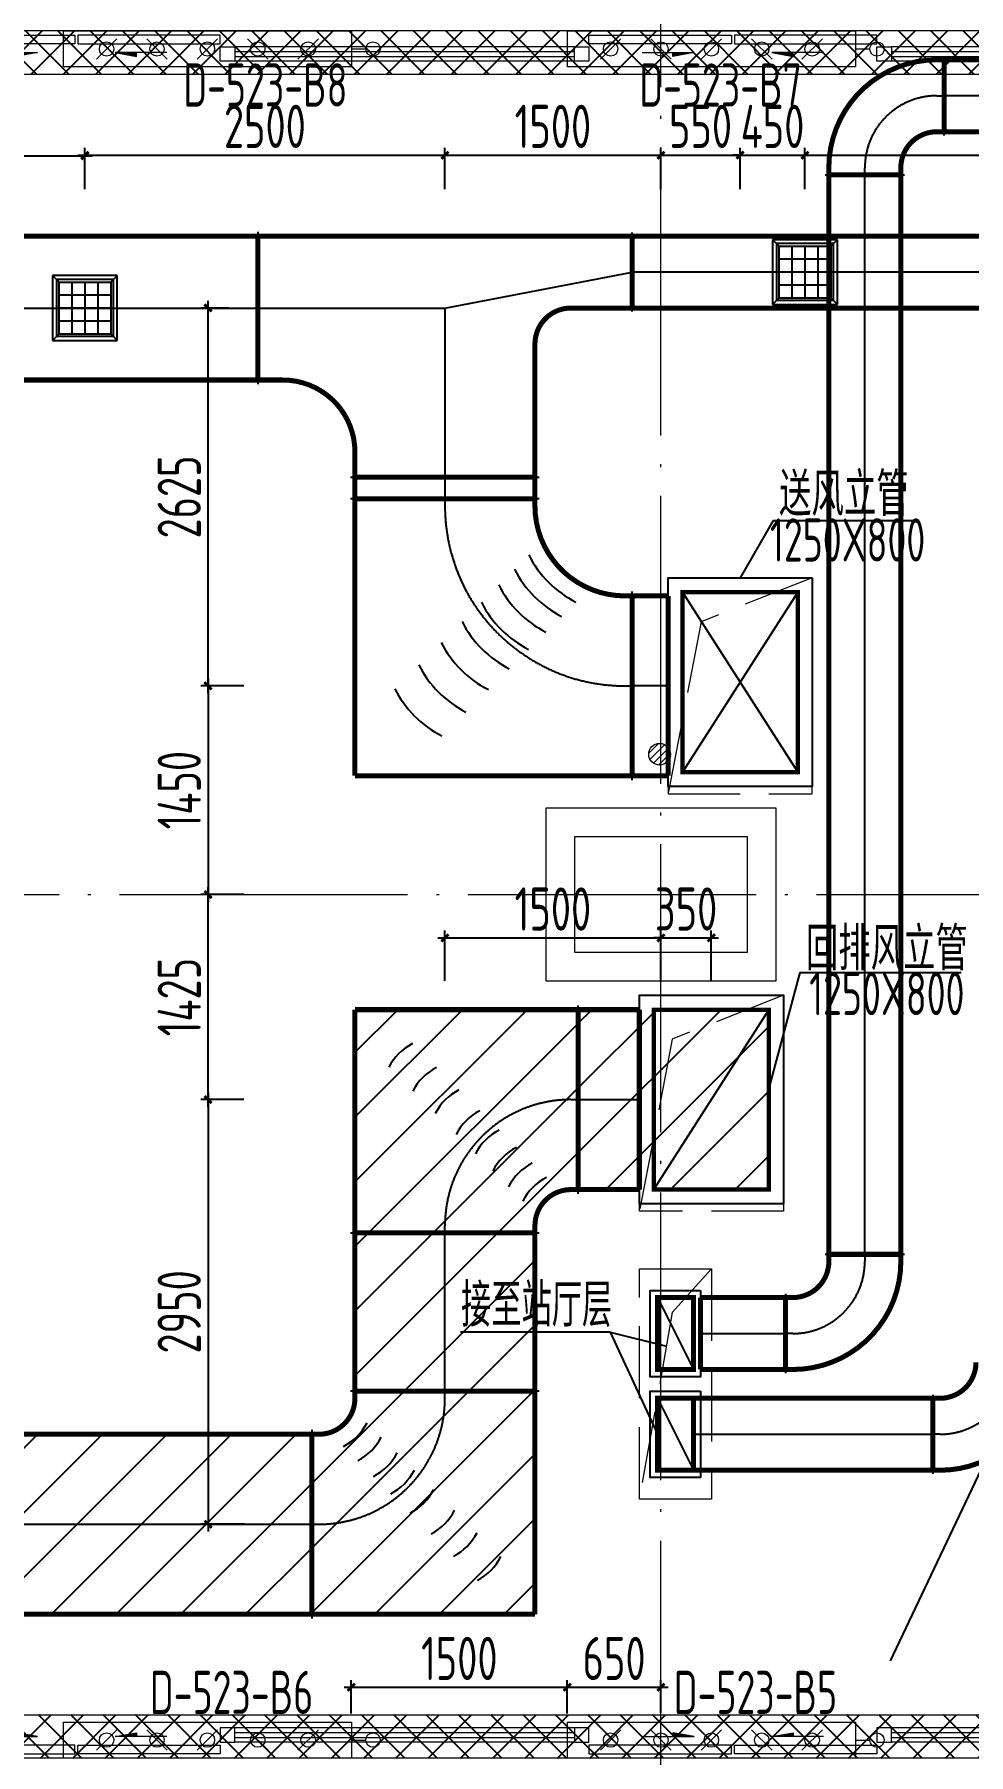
# Model space of a CAD drawing. Extents: x 4 to 13611208, y -605838 to 574722.
# Drawn here: x 13426046 to 13432533, y -14936 to -2984 of the extents above; entities that cross this region are included whole.
import ezdxf

# ---------------------------------------------------------------- set-up
doc = ezdxf.new("R2010")
doc.units = 0
doc.header["$LTSCALE"] = 1000
doc.header["$MEASUREMENT"] = 0
for name, pattern in [('CENTER2', [28.575, 19.05, -3.175, 3.175, -3.175]), ('CONTINOUS', [0]), ('DASH', [0.35, 0.25, -0.1]), ('DOTE', [2.42, 2, -0.2, 0.02, -0.2])]:
    doc.linetypes.add(name, pattern=pattern)
doc.layers.add('0标记', color=1, linetype='Continuous', plot=False)
for name, color, linetype in [('DUCT-D-P中心线', 5, 'CENTER2'), ('DUCT-D-P标注', 7, 'Continuous'), ('DUCT-D-P法兰', 2, 'Continuous'), ('DUCT-D-P管', 6, 'Continuous'), ('DUCT-D-P管端线', 2, 'Continuous'), ('DUCT-D-S中心线', 5, 'CENTER2'), ('DUCT-D-S标注', 7, 'Continuous'), ('DUCT-D-S法兰', 2, 'Continuous'), ('DUCT-D-S管', 130, 'Continuous'), ('DUCT-D-S管端线', 2, 'Continuous'), ('DUCT-D-S风口', 7, 'Continuous'), ('DUCT-K-P中心线', 5, 'CENTER2'), ('DUCT-K-P标注', 7, 'Continuous'), ('DUCT-K-P法兰', 2, 'Continuous'), ('DUCT-K-P管', 191, 'Continuous'), ('DUCT-K-P管端线', 2, 'Continuous'), ('DUCT-K-S中心线', 5, 'CENTER2'), ('DUCT-K-S法兰', 2, 'Continuous'), ('DUCT-K-S管', 40, 'Continuous'), ('DUCT-K-S管端线', 4, 'Continuous'), ('SDF-标注', 7, 'Continuous')]:
    doc.layers.add(name, color=color, linetype=linetype)
for name, color, linetype, lineweight in [('PSD', 8, 'Continuous', 5), ('SDF-风管', 3, 'Continuous', 20), ('建筑底图', 8, 'Continuous', 13)]:
    doc.layers.add(name, color=color, linetype=linetype, lineweight=lineweight)
doc.styles.add('67', font='gbenor.shx', dxfattribs={"width": 0.7, "bigfont": 'hztxt.shx'})
doc.styles.add('du', font='gbenor.shx', dxfattribs={"width": 0.8, "bigfont": 'hztxt.shx'})
doc.dimstyles.new('67', dxfattribs={"dimscale": 100, "dimtxt": 3, "dimasz": 0.5, "dimexe": 0.5, "dimexo": 2, "dimgap": 0.5, "dimtad": 2, "dimdec": 0, "dimrnd": 5, "dimzin": 0, "dimdsep": 46, "dimtxsty": 'du', "dimblk": 'ARCHTICK', "dimcen": 0, "dimdle": 0.5, "dimclrd": 256, "dimclre": 256, "dimclrt": 256, "dimazin": 0, "dimtfac": 1, "dimtdec": 0, "dimtix": 1, "dimtmove": 2, "dimatfit": 3, "dimfxl": 100, "dimtolj": 1, "dimtzin": 0, "dimlwd": -1, "dimlwe": -1, "dimarcsym": 0})
pattern_1 = [(45, (-753263.78, -1134969.75), (-33.6759605, 33.6759605), [])]

# ---------------------------------------------------------------- blocks, each defined once
blk = doc.blocks.new('新块')
at = {"layer": 'PSD', "color": 8}
for p, q in [((-1630, 60), (-1270, 60)), ((-1270, 60), (-1418, 34)), ((-1418, 34), (-1418, 60)), ((-730, 60), (-582, 34)), ((-370, 60), (-730, 60)), ((-582, 34), (-582, 60))]:
    blk.add_line(p, q, dxfattribs=at)
for points in [[(-2000, 180), (-1010, 180), (-1010, 120), (-2000, 120)], [(0, 180), (-990, 180), (-990, 120), (0, 120)]]:
    blk.add_lwpolyline(points, close=True, dxfattribs=at)
for points in [[(-1418, 34), (-1418, 60), (-1270, 60)], [(-582, 34), (-582, 60), (-730, 60)]]:
    blk.add_solid(points, dxfattribs=at)
blk = doc.blocks.new('PSD')
at = {"layer": 'PSD', "color": 8}
for p, q in [((126882, 4268), (124522, 4268)), ((124522, 4235), (126882, 4235)), ((124522, 4201), (126882, 4201)), ((131442, 4268), (129082, 4268)), ((129082, 4235), (131442, 4235)), ((129082, 4201), (131442, 4201)), ((126882, 4168), (124522, 4168)), ((131442, 4168), (129082, 4168))]:
    blk.add_line(p, q, dxfattribs=at)
for points in [[(124523, 4168), (124422, 4168), (124422, 4268), (124523, 4268)], [(126982, 4168), (126882, 4168), (126882, 4268), (126982, 4268)], [(129083, 4168), (128982, 4168), (128982, 4268), (129083, 4268)]]:
    blk.add_lwpolyline(points, close=True, dxfattribs=at)
at = {"color": 8, "xscale": -1}
for p in [(122422, 4168), (126982, 4168)]:
    blk.add_blockref('新块', p, dxfattribs=at)
blk = doc.blocks.new('王家畈站给排水平面图20120703-地漏')
at = {"ltscale": 10}
h = blk.add_hatch(dxfattribs=at)
h.set_pattern_fill('ANSI31', color=256, scale=15, style=0)
h.set_pattern_definition(pattern_1)
h.paths.add_polyline_path([(100, 0, 1), (-100, 0, 1)])
blk.add_circle((0, 0), 100)
blk = doc.blocks.new('光谷四路给排水孔洞20150518-地漏')
at = {"ltscale": 10}
h = blk.add_hatch(dxfattribs=at)
h.set_pattern_fill('ANSI31', color=256, scale=15, style=0)
h.set_pattern_definition(pattern_1)
h.paths.add_polyline_path([(100, 0, 1), (-100, 0, 1)])
blk.add_circle((0, 0), 100)
blk = doc.blocks.new('_FZH')
blk.add_lwpolyline([(-0.5, -0.5), (0.5, -0.5), (0.5, 0.5), (-0.5, 0.5)], close=True)
blk = doc.blocks.new('_ArchTick')
at = {"color": 0, "linetype": 'ByBlock', "const_width": 0.4}
blk.add_lwpolyline([(-0.5, -0.5), (0.5, 0.5)], dxfattribs=at)
blk = doc.blocks.new('*D550')
at = {"layer": 'DUCT-D-S标注', "transparency": 16777216}
for p, q in [((13421397, -4070), (13421397, -3778)), ((13426397, -4060), (13426397, -3778)), ((13421347, -3828), (13426447, -3828))]:
    blk.add_line(p, q, dxfattribs=at)
at = {"layer": 'DUCT-D-S标注', "transparency": 16777216, "xscale": 50, "yscale": 50, "zscale": 50, "rotation": 180}
blk.add_blockref('_ArchTick', (13421397, -3828), dxfattribs=at)
at = {"layer": 'DUCT-D-S标注', "transparency": 16777216, "xscale": 50, "yscale": 50, "zscale": 50}
blk.add_blockref('_ArchTick', (13426397, -3828), dxfattribs=at)
at = {"layer": 'DUCT-D-S标注', "transparency": 16777216, "insert": (13423897, -3628), "char_height": 300, "attachment_point": 5, "style": 'du'}
blk.add_mtext('\\A1;5000', dxfattribs=at)
blk = doc.blocks.new('*D551')
at = {"layer": 'DUCT-D-S标注', "transparency": 16777216}
for p, q in [((13426347, -3823), (13428947, -3823)), ((13426397, -4060), (13426397, -3773)), ((13428897, -4060), (13428897, -3773))]:
    blk.add_line(p, q, dxfattribs=at)
at = {"layer": 'DUCT-D-S标注', "transparency": 16777216, "xscale": 50, "yscale": 50, "zscale": 50, "rotation": 180}
blk.add_blockref('_ArchTick', (13426397, -3823), dxfattribs=at)
at = {"layer": 'DUCT-D-S标注', "transparency": 16777216, "xscale": 50, "yscale": 50, "zscale": 50}
blk.add_blockref('_ArchTick', (13428897, -3823), dxfattribs=at)
at = {"layer": 'DUCT-D-S标注', "transparency": 16777216, "insert": (13427647, -3623), "char_height": 300, "attachment_point": 5, "style": 'du'}
blk.add_mtext('\\A1;2500', dxfattribs=at)
blk = doc.blocks.new('*D552')
at = {"layer": 'DUCT-D-S标注', "transparency": 16777216}
for p, q in [((13431347, -3823), (13436447, -3823)), ((13431397, -4060), (13431397, -3773)), ((13436397, -4060), (13436397, -3773))]:
    blk.add_line(p, q, dxfattribs=at)
at = {"layer": 'DUCT-D-S标注', "transparency": 16777216, "xscale": 50, "yscale": 50, "zscale": 50, "rotation": 180}
blk.add_blockref('_ArchTick', (13431397, -3823), dxfattribs=at)
at = {"layer": 'DUCT-D-S标注', "transparency": 16777216, "xscale": 50, "yscale": 50, "zscale": 50}
blk.add_blockref('_ArchTick', (13436397, -3823), dxfattribs=at)
at = {"layer": 'DUCT-D-S标注', "transparency": 16777216, "insert": (13433897, -3623), "char_height": 300, "attachment_point": 5, "style": 'du'}
blk.add_mtext('\\A1;5000', dxfattribs=at)
blk = doc.blocks.new('*D649')
at = {"layer": 'DUCT-D-S标注', "transparency": 16777216}
for p, q in [((13428847, -3823), (13430447, -3823)), ((13428897, -4060), (13428897, -3773)), ((13430397, -4061), (13430397, -3773))]:
    blk.add_line(p, q, dxfattribs=at)
at = {"layer": 'DUCT-D-S标注', "transparency": 16777216, "xscale": 50, "yscale": 50, "zscale": 50, "rotation": 180}
blk.add_blockref('_ArchTick', (13428897, -3823), dxfattribs=at)
at = {"layer": 'DUCT-D-S标注', "transparency": 16777216, "xscale": 50, "yscale": 50, "zscale": 50}
blk.add_blockref('_ArchTick', (13430397, -3823), dxfattribs=at)
at = {"layer": 'DUCT-D-S标注', "transparency": 16777216, "insert": (13429647, -3623), "char_height": 300, "attachment_point": 5, "style": 'du'}
blk.add_mtext('\\A1;1500', dxfattribs=at)
blk = doc.blocks.new('*D650')
at = {"layer": 'DUCT-D-S标注', "transparency": 16777216}
for p, q in [((13430347, -3823), (13430997, -3823)), ((13430397, -4060), (13430397, -3773)), ((13430947, -4060), (13430947, -3773))]:
    blk.add_line(p, q, dxfattribs=at)
at = {"layer": 'DUCT-D-S标注', "transparency": 16777216, "xscale": 50, "yscale": 50, "zscale": 50, "rotation": 180}
blk.add_blockref('_ArchTick', (13430397, -3823), dxfattribs=at)
at = {"layer": 'DUCT-D-S标注', "transparency": 16777216, "xscale": 50, "yscale": 50, "zscale": 50}
blk.add_blockref('_ArchTick', (13430947, -3823), dxfattribs=at)
at = {"layer": 'DUCT-D-S标注', "transparency": 16777216, "insert": (13430672, -3623), "char_height": 300, "attachment_point": 5, "style": 'du'}
blk.add_mtext('\\A1;550', dxfattribs=at)
blk = doc.blocks.new('*D651')
at = {"layer": 'DUCT-D-S标注', "transparency": 16777216}
for p, q in [((13427500, -7510), (13427202, -7510)), ((13427252, -7460), (13427252, -9010)), ((13427500, -8960), (13427202, -8960))]:
    blk.add_line(p, q, dxfattribs=at)
at = {"layer": 'DUCT-D-S标注', "transparency": 16777216, "xscale": 50, "yscale": 50, "zscale": 50}
for p, rotation in [((13427252, -7510), 90), ((13427252, -8960), 270)]:
    blk.add_blockref('_ArchTick', p, dxfattribs=dict(at, rotation=rotation))
at = {"layer": 'DUCT-D-S标注', "transparency": 16777216, "insert": (13427052, -8235), "char_height": 300, "attachment_point": 5, "rotation": 90, "style": 'du'}
blk.add_mtext('\\A1;1450', dxfattribs=at)
blk = doc.blocks.new('*D652')
at = {"layer": 'DUCT-D-P标注', "transparency": 16777216}
for p, q in [((13427500, -8960), (13427202, -8960)), ((13427252, -10435), (13427252, -8910)), ((13427500, -10385), (13427202, -10385))]:
    blk.add_line(p, q, dxfattribs=at)
at = {"layer": 'DUCT-D-P标注', "transparency": 16777216, "xscale": 50, "yscale": 50, "zscale": 50}
for p, rotation in [((13427252, -8960), 90), ((13427252, -10385), 270)]:
    blk.add_blockref('_ArchTick', p, dxfattribs=dict(at, rotation=rotation))
at = {"layer": 'DUCT-D-P标注', "transparency": 16777216, "insert": (13427052, -9673), "char_height": 300, "attachment_point": 5, "rotation": 90, "style": 'du'}
blk.add_mtext('\\A1;1425', dxfattribs=at)
blk = doc.blocks.new('*D668')
at = {"layer": 'DUCT-D-S标注', "transparency": 16777216}
for p, q in [((13427397, -4885), (13427202, -4885)), ((13427252, -7560), (13427252, -4835)), ((13427500, -7510), (13427202, -7510))]:
    blk.add_line(p, q, dxfattribs=at)
at = {"layer": 'DUCT-D-S标注', "transparency": 16777216, "xscale": 50, "yscale": 50, "zscale": 50}
for p, rotation in [((13427252, -4885), 90), ((13427252, -7510), 270)]:
    blk.add_blockref('_ArchTick', p, dxfattribs=dict(at, rotation=rotation))
at = {"layer": 'DUCT-D-S标注', "transparency": 16777216, "insert": (13427052, -6198), "char_height": 300, "attachment_point": 5, "rotation": 90, "style": 'du'}
blk.add_mtext('\\A1;2625', dxfattribs=at)
blk = doc.blocks.new('*D995')
at = {"layer": 'DUCT-D-S标注', "transparency": 16777216}
for p, q in [((13430947, -3823), (13430897, -3823)), ((13430947, -4060), (13430947, -3773)), ((13430947, -3823), (13431397, -3823)), ((13431397, -3860), (13431397, -3773)), ((13431397, -3823), (13431447, -3823))]:
    blk.add_line(p, q, dxfattribs=at)
at = {"layer": 'DUCT-D-S标注', "transparency": 16777216, "xscale": 50, "yscale": 50, "zscale": 50}
blk.add_blockref('_ArchTick', (13430947, -3823), dxfattribs=at)
at = {"layer": 'DUCT-D-S标注', "transparency": 16777216, "xscale": 50, "yscale": 50, "zscale": 50, "rotation": 180}
blk.add_blockref('_ArchTick', (13431397, -3823), dxfattribs=at)
at = {"layer": 'DUCT-D-S标注', "transparency": 16777216, "insert": (13431172, -3623), "char_height": 300, "attachment_point": 5, "style": 'du'}
blk.add_mtext('\\A1;450', dxfattribs=at)
blk = doc.blocks.new('ddff')
for p, q in [((-629, -54), (-771, -196)), ((-421, -54), (-279, -196)), ((71, -54), (-71, -196)), ((279, -54), (421, -196)), ((771, -54), (629, -196)), ((1000, -125), (1100, -125))]:
    blk.add_line(p, q)
blk.add_lwpolyline([(-1000, 0), (1000, 0), (1000, -250), (-1000, -250)], close=True)
for centre in [(-700, -125), (-350, -125), (0, -125), (350, -125), (700, -125), (1150, -125)]:
    blk.add_circle(centre, 50)
blk = doc.blocks.new('*D2055')
at = {"layer": 'DUCT-D-P标注', "transparency": 16777216}
for p, q in [((13428847, -9261), (13430447, -9261)), ((13428897, -9560), (13428897, -9211)), ((13430397, -9560), (13430397, -9211))]:
    blk.add_line(p, q, dxfattribs=at)
at = {"layer": 'DUCT-D-P标注', "transparency": 16777216, "xscale": 50, "yscale": 50, "zscale": 50, "rotation": 180}
blk.add_blockref('_ArchTick', (13428897, -9261), dxfattribs=at)
at = {"layer": 'DUCT-D-P标注', "transparency": 16777216, "xscale": 50, "yscale": 50, "zscale": 50}
blk.add_blockref('_ArchTick', (13430397, -9261), dxfattribs=at)
at = {"layer": 'DUCT-D-P标注', "transparency": 16777216, "insert": (13429647, -9061), "char_height": 300, "attachment_point": 5, "style": 'du'}
blk.add_mtext('\\A1;1500', dxfattribs=at)
blk = doc.blocks.new('*D2056')
at = {"layer": 'DUCT-D-P标注', "transparency": 16777216}
for p, q in [((13430397, -9261), (13430347, -9261)), ((13430397, -9560), (13430397, -9211)), ((13430397, -9261), (13430747, -9261)), ((13430747, -9560), (13430747, -9211)), ((13430747, -9261), (13430797, -9261))]:
    blk.add_line(p, q, dxfattribs=at)
at = {"layer": 'DUCT-D-P标注', "transparency": 16777216, "xscale": 50, "yscale": 50, "zscale": 50}
blk.add_blockref('_ArchTick', (13430397, -9261), dxfattribs=at)
at = {"layer": 'DUCT-D-P标注', "transparency": 16777216, "xscale": 50, "yscale": 50, "zscale": 50, "rotation": 180}
blk.add_blockref('_ArchTick', (13430747, -9261), dxfattribs=at)
at = {"layer": 'DUCT-D-P标注', "transparency": 16777216, "insert": (13430572, -9061), "char_height": 300, "attachment_point": 5, "style": 'du'}
blk.add_mtext('\\A1;350', dxfattribs=at)
blk = doc.blocks.new('*D2057')
at = {"layer": 'SDF-标注', "transparency": 16777216}
for p, q in [((13428247, -14650), (13428247, -14418)), ((13429747, -14650), (13429747, -14418)), ((13428197, -14468), (13429797, -14468))]:
    blk.add_line(p, q, dxfattribs=at)
at = {"layer": 'SDF-标注', "transparency": 16777216, "xscale": 50, "yscale": 50, "zscale": 50, "rotation": 180}
blk.add_blockref('_ArchTick', (13428247, -14468), dxfattribs=at)
at = {"layer": 'SDF-标注', "transparency": 16777216, "xscale": 50, "yscale": 50, "zscale": 50}
blk.add_blockref('_ArchTick', (13429747, -14468), dxfattribs=at)
at = {"layer": 'SDF-标注', "transparency": 16777216, "insert": (13428997, -14268), "char_height": 300, "attachment_point": 5, "style": 'du'}
blk.add_mtext('\\A1;1500', dxfattribs=at)
blk = doc.blocks.new('*D2058')
at = {"layer": 'SDF-标注', "transparency": 16777216}
for p, q in [((13429747, -14650), (13429747, -14418)), ((13430397, -14646), (13430397, -14418)), ((13429697, -14468), (13430447, -14468))]:
    blk.add_line(p, q, dxfattribs=at)
at = {"layer": 'SDF-标注', "transparency": 16777216, "xscale": 50, "yscale": 50, "zscale": 50, "rotation": 180}
blk.add_blockref('_ArchTick', (13429747, -14468), dxfattribs=at)
at = {"layer": 'SDF-标注', "transparency": 16777216, "xscale": 50, "yscale": 50, "zscale": 50}
blk.add_blockref('_ArchTick', (13430397, -14468), dxfattribs=at)
at = {"layer": 'SDF-标注', "transparency": 16777216, "insert": (13430072, -14268), "char_height": 300, "attachment_point": 5, "style": 'du'}
blk.add_mtext('\\A1;650', dxfattribs=at)
blk = doc.blocks.new('*D2060')
at = {"layer": 'DUCT-D-P标注', "transparency": 16777216}
for p, q in [((13427500, -10385), (13427202, -10385)), ((13427252, -10335), (13427252, -13385)), ((13427505, -13335), (13427202, -13335))]:
    blk.add_line(p, q, dxfattribs=at)
at = {"layer": 'DUCT-D-P标注', "transparency": 16777216, "xscale": 50, "yscale": 50, "zscale": 50}
for p, rotation in [((13427252, -10385), 90), ((13427252, -13335), 270)]:
    blk.add_blockref('_ArchTick', p, dxfattribs=dict(at, rotation=rotation))
at = {"layer": 'DUCT-D-P标注', "transparency": 16777216, "insert": (13427052, -11860), "char_height": 300, "attachment_point": 5, "rotation": 90, "style": 'du'}
blk.add_mtext('\\A1;2950', dxfattribs=at)
blk = doc.blocks.new('$风口$00000107')
for p, q in [((100, 100), (-100, 100)), ((-100, 100), (-88, 88)), ((-100, 100), (-100, -100)), ((88, 88), (-88, 88)), ((-88, 88), (-88, -88)), ((-88, 88), (-80, 80)), ((-80, 80), (80, 80)), ((-80, -80), (-80, 80)), ((-40, 80), (-40, -80)), ((0, 80), (0, -80)), ((40, 80), (40, -80)), ((80, 80), (88, 88)), ((80, 80), (80, -80)), ((100, 100), (88, 88)), ((88, -88), (88, 88)), ((100, -100), (100, 100)), ((80, 40), (-80, 40)), ((80, 0), (-80, 0)), ((80, -40), (-80, -40)), ((-100, -100), (-88, -88)), ((-100, -100), (100, -100)), ((-88, -88), (-80, -80)), ((88, -88), (-88, -88)), ((-80, -80), (80, -80)), ((80, -80), (88, -88)), ((100, -100), (88, -88))]:
    blk.add_line(p, q)

msp = doc.modelspace()

# ---------------------------------------------------------------- hatches: boundary and pattern name
at = {"layer": 'DUCT-D-P管'}
h = msp.add_hatch(dxfattribs=at)
h.set_pattern_fill('ANSI31', color=8, scale=200)
h.set_pattern_definition([(45, (0, -64034.87), (-224.506403, 224.506403), [])])
h.paths.add_polyline_path([(13431147.1, -9760.3), (13429822.3, -9760.3), (13429822.3, -10385.3), (13431147.1, -10385.3)])
h.paths.add_polyline_path([(13431147.1, -10385.3), (13429822.3, -10385.3), (13429822.3, -11010.3), (13431147.1, -11010.3)])
edge = h.paths.add_edge_path()
edge.add_line((13429822.1, -9760.3), (13428272.1, -9760.3))
edge.add_line((13428272.1, -9760.3), (13428272.1, -11310.3))
edge.add_line((13428272.1, -11310.3), (13428897.1, -11310.3))
edge.add_line((13428897.1, -11310.3), (13428897.1, -11260.3))
edge.add_arc((13429772.1, -11260.3), 875, 90, 180, ccw=False)
edge.add_line((13429772.1, -10385.3), (13429822.1, -10385.3))
edge.add_line((13429822.1, -10385.3), (13429822.1, -9760.3))
edge = h.paths.add_edge_path(flags=17)
edge.add_line((13429822.1, -10385.3), (13429772.1, -10385.3))
edge.add_arc((13429772.1, -11260.3), 875, 90, 180)
edge.add_line((13428897.1, -11260.3), (13428897.1, -11310.3))
edge.add_line((13428897.1, -11310.3), (13429522.1, -11310.3))
edge.add_line((13429522.1, -11310.3), (13429522.1, -11260.3))
edge.add_arc((13429772.1, -11260.3), 250, 90, 180, ccw=False)
edge.add_line((13429772.1, -11010.3), (13429822.1, -11010.3))
edge.add_line((13429822.1, -11010.3), (13429822.1, -10385.3))
h.paths.add_polyline_path([(13428897.1, -11310.5), (13428272.1, -11310.5), (13428272.1, -12410.1), (13428897.1, -12410.1)])
h.paths.add_polyline_path([(13429522.1, -11310.5), (13428897.1, -11310.5), (13428897.1, -12410.1), (13429522.1, -12410.1)])
edge = h.paths.add_edge_path()
edge.add_line((13428897.1, -12460.3), (13428897.1, -12410.3))
edge.add_line((13428897.1, -12410.3), (13428272.1, -12410.3))
edge.add_line((13428272.1, -12410.3), (13428272.1, -12460.3))
edge.add_arc((13428022.1, -12460.3), 250, -90, 0, ccw=False)
edge.add_line((13428022.1, -12710.3), (13427972.1, -12710.3))
edge.add_line((13427972.1, -12710.3), (13427972.1, -13335.3))
edge.add_line((13427972.1, -13335.3), (13428022.1, -13335.3))
edge.add_arc((13428022.1, -12460.3), 875, 270, 360)
edge = h.paths.add_edge_path()
edge.add_line((13429522.1, -12410.3), (13428897.1, -12410.3))
edge.add_line((13428897.1, -12410.3), (13428897.1, -12460.3))
edge.add_arc((13428022.1, -12460.3), 875, 270, 360, ccw=False)
edge.add_line((13428022.1, -13335.3), (13427972.1, -13335.3))
edge.add_line((13427972.1, -13335.3), (13427972.1, -13960.3))
edge.add_line((13427972.1, -13960.3), (13429522.1, -13960.3))
edge.add_line((13429522.1, -13960.3), (13429522.1, -12410.3))
h.paths.add_polyline_path([(13427971.9, -12710.3), (13386297.1, -12710.3), (13386297.1, -13335.3), (13427971.9, -13335.3)])
h.paths.add_polyline_path([(13427971.9, -13335.3), (13386297.1, -13335.3), (13386297.1, -13960.3), (13427971.9, -13960.3)])
at = {"layer": '建筑底图', "lineweight": -3}
h = msp.add_hatch(dxfattribs=at)
h.set_pattern_fill('ANSI37', color=8, scale=100, style=0)
h.set_pattern_definition([(45, (15148904.22, -89453.28), (-112.253202, 112.253202), []), (135, (15148904.22, -89453.28), (-112.253202, -112.253202), [])])
h.paths.add_polyline_path([(13305897.4, -5960.3), (13305897.4, -3260.3), (13441897.4, -3260.3), (13441897.4, -5960.3), (13442397.4, -5960.3), (13442397.4, -2960.3), (13305397.4, -2960.3), (13305397.4, -5974.8)])
h = msp.add_hatch(dxfattribs=at)
h.set_pattern_fill('ANSI37', color=8, scale=100, style=0)
h.set_pattern_definition([(45, (793255.26, 9e-08), (-112.2532016, 112.2532015), []), (135, (793255.26, 9e-08), (-112.2532015, -112.2532016), [])])
h.paths.add_polyline_path([(13305897.4, -11960.3), (13305897.4, -14660.3), (13441897.4, -14660.3), (13441897.4, -11960.3), (13442397.4, -11960.3), (13442397.4, -14960.3), (13305397.4, -14960.3), (13305397.4, -11960.3)])

# ---------------------------------------------------------------- linework, layer by layer
at = {"layer": '0标记'}
msp.add_lwpolyline([(13431991.1, -14284.5), (13455512.2, 35285.1), (13429713.2, -2035.8)], dxfattribs=at)
at = {"layer": 'DUCT-D-P中心线'}
for p, q in [((13429772.1, -10385.3), (13429822.1, -10385.3)), ((13429822.3, -10385.3), (13430247.1, -10385.3)), ((13428897.1, -11310.3), (13428897.1, -11260.3)), ((13428897.1, -12410.1), (13428897.1, -11310.5)), ((13428897.1, -12460.3), (13428897.1, -12410.3)), ((13386297.1, -13335.3), (13427971.9, -13335.3)), ((13427972.1, -13335.3), (13428022.1, -13335.3))]:
    msp.add_line(p, q, dxfattribs=at)
for centre, start, end in [((13429772.1, -11260.3), 90, 180), ((13428022.1, -12460.3), 270, 360)]:
    msp.add_arc(centre, 875, start, end, dxfattribs=at)
at = {"layer": 'DUCT-D-P标注'}
for p, q in [((13431176, -6361.3), (13430947.1, -6760.3)), ((13431176, -6361.3), (13432189.3, -6361.3)), ((13431362.5, -9501.9), (13431147.1, -10304.8)), ((13431362.5, -9501.9), (13432482.9, -9501.9))]:
    msp.add_line(p, q, dxfattribs=at)
at = {"layer": 'DUCT-D-P法兰'}
for p, q in [((13429822.2, -11040.3), (13429822.2, -9730.3)), ((13428242.1, -11310.4), (13429552.1, -11310.4)), ((13429552.1, -12410.2), (13428242.1, -12410.2)), ((13427972, -12680.3), (13427972, -13990.3))]:
    msp.add_line(p, q, dxfattribs=at)
at = {"layer": 'DUCT-D-P法兰', "color": 18, "true_color": 0x000000}
for p in [(13429822.1, -10385.3, 4100), (13429822.3, -10385.3, 4100), (13428897.1, -11310.3, 4100), (13428897.1, -11310.5, 4100), (13428897.1, -12410.1, 4100), (13428897.1, -12410.3, 4100), (13427971.9, -13335.3, 4100), (13427972.1, -13335.3, 4100)]:
    msp.add_point(p, dxfattribs=at)
at = {"layer": 'DUCT-D-P管'}
msp.add_line((13430347.1, -11010.3), (13431147.1, -9760.3), dxfattribs=at)
msp.add_lwpolyline([(13431247.1, -11110.3), (13430247.1, -11110.3), (13430247.1, -9660.3), (13431247.1, -9660.3)], close=True, dxfattribs=at)
at = {"layer": 'DUCT-D-P管', "const_width": 35}
for points in [[(13428272.1, -11310.3), (13428272.1, -9760.3)], [(13428272.1, -9760.3), (13429822.1, -9760.3)], [(13430247.1, -9760.3), (13429822.3, -9760.3)], [(13429822.3, -9760.3), (13429822.3, -11010.3)], [(13430247.1, -11010.3), (13430247.1, -9760.3)], [(13429822.1, -11010.3), (13429772.1, -11010.3)], [(13429822.3, -11010.3), (13430247.1, -11010.3)], [(13429522.1, -11310.5), (13428272.1, -11310.5)], [(13428272.1, -11310.5), (13428272.1, -12410.1)], [(13429522.1, -11260.3), (13429522.1, -11310.3)], [(13429522.1, -12410.1), (13429522.1, -11310.5)], [(13428272.1, -12410.1), (13429522.1, -12410.1)], [(13428272.1, -12410.3), (13428272.1, -12460.3)], [(13429522.1, -13960.3), (13429522.1, -12410.3)], [(13427971.9, -12710.3), (13386297.1, -12710.3)], [(13427971.9, -13960.3), (13427971.9, -12710.3)], [(13428022.1, -12710.3), (13427972.1, -12710.3)], [(13386297.1, -13960.3), (13427971.9, -13960.3)], [(13427972.1, -13960.3), (13429522.1, -13960.3)]]:
    msp.add_lwpolyline(points, dxfattribs=at)
at = {"layer": 'DUCT-D-P管', "const_width": 30}
msp.add_lwpolyline([(13431147.1, -9760.3), (13431147.1, -11010.3), (13430347.1, -11010.3), (13430347.1, -9760.3)], close=True, dxfattribs=at)
at = {"layer": 'DUCT-D-P管', "const_width": 35}
msp.add_lwpolyline([(13429772.1, -11010.3, 0.4142136), (13429522.1, -11260.3)], format="xyb", dxfattribs=at)
at = {"layer": 'DUCT-D-P管', "extrusion": (0, 0, -1), "const_width": 35}
msp.add_lwpolyline([(-13428272.1, -12460.3, 0.4142136), (-13428022.1, -12710.3)], format="xyb", dxfattribs=at)
at = {"layer": 'DUCT-D-P管', "color": 18, "true_color": 0x000000}
for p in [(13429822.1, -10385.3, 4100), (13428897.1, -11310.3, 4100), (13428897.1, -12410.3, 4100), (13427972.1, -13335.3, 4100)]:
    msp.add_point(p, dxfattribs=at)
at = {"layer": 'DUCT-D-P管端线'}
for p, q in [((13429822.1, -9760.3), (13429822.1, -11010.3)), ((13429522.1, -11310.3), (13428272.1, -11310.3)), ((13429522.1, -12410.3), (13428272.1, -12410.3)), ((13427972.1, -12710.3), (13427972.1, -13960.3))]:
    msp.add_line(p, q, dxfattribs=at)
for centre, start, end in [((13428842.2, -10330.4), 117, 153), ((13429008.4, -10496.6), 117, 153), ((13429164, -10652.1), 117, 153), ((13429308.9, -10797.1), 117, 153), ((13429443.3, -10931.5), 117, 153), ((13429563.5, -11051.7), 117, 153), ((13429673.1, -11161.3), 117, 153), ((13429772.1, -11260.3), 117, 153), ((13428022.1, -12460.3), 297, 333), ((13428121.1, -12559.3), 297, 333), ((13428230.7, -12668.9), 297, 333), ((13428350.9, -12789.1), 297, 333), ((13428485.2, -12923.4), 297, 333), ((13428630.2, -13068.4), 297, 333), ((13428785.8, -13223.9), 297, 333), ((13428951.9, -13390.1), 297, 333)]:
    msp.add_arc(centre, 375, start, end, dxfattribs=at)
at = {"layer": 'DUCT-D-S中心线'}
for p, q in [((13428897.1, -4885.3), (13430197.1, -4635.3)), ((13436722.1, -4635.3), (13430197.3, -4635.3)), ((13415948.4, -4885.3), (13427596.9, -4885.3)), ((13427597.1, -4885.3), (13428897.1, -4885.3)), ((13428897.1, -4885.3), (13428897.1, -6060.3)), ((13428897.1, -6060.5), (13428897.1, -6210.1)), ((13428897.1, -6210.3), (13428897.1, -6260.3)), ((13430147.1, -7510.3), (13430197.1, -7510.3)), ((13430447.1, -7510.3), (13430197.3, -7510.3))]:
    msp.add_line(p, q, dxfattribs=at)
msp.add_arc((13430147.1, -6260.3), 1250, 180, 270, dxfattribs=at)
at = {"layer": 'DUCT-D-S法兰'}
for p, q in [((13427597, -4355.3), (13427597, -5415.3)), ((13430197.2, -4910.3), (13430197.2, -4360.3)), ((13428242.1, -6060.4), (13429552.1, -6060.4)), ((13429552.1, -6210.2), (13428242.1, -6210.2)), ((13430197.2, -8165.3), (13430197.2, -6855.3))]:
    msp.add_line(p, q, dxfattribs=at)
at = {"layer": 'DUCT-D-S法兰', "color": 18, "true_color": 0x000000}
for p in [(13430197.1, -4635.3, 3900), (13430197.3, -4635.3, 3900), (13427596.9, -4885.3, 4100), (13427597.1, -4885.3, 4100), (13428897.1, -6060.3, 4200), (13428897.1, -6060.5, 4200), (13428897.1, -6210.1, 4200), (13428897.1, -6210.3, 4200), (13430197.1, -7510.3, 4100), (13430197.3, -7510.3, 4100)]:
    msp.add_point(p, dxfattribs=at)
at = {"layer": 'DUCT-D-S管'}
for p, q in [((13430547.1, -6860.3), (13431347.1, -8110.3)), ((13431347.1, -6860.3), (13430547.1, -8110.3))]:
    msp.add_line(p, q, dxfattribs=at)
at = {"layer": 'DUCT-D-S管', "const_width": 35}
for points in [[(13427596.9, -4385.3), (13415948.4, -4385.3)], [(13427596.9, -5385.3), (13427596.9, -4385.3)], [(13427647.1, -4385.3), (13427597.1, -4385.3)], [(13430147.1, -4385.3), (13427647.1, -4385.3)], [(13430197.1, -4385.3), (13430147.1, -4385.3)], [(13436722.1, -4385.3), (13430197.3, -4385.3)], [(13430197.3, -4385.3), (13430197.3, -4885.3)], [(13429772.1, -4885.3), (13430197.1, -4885.3)], [(13430197.3, -4885.3), (13436722.1, -4885.3)], [(13429522.1, -6060.3), (13429522.1, -5135.3)], [(13415948.4, -5385.3), (13427596.9, -5385.3)], [(13427597.1, -5385.3), (13427772.1, -5385.3)], [(13428272.1, -5885.3), (13428272.1, -6060.3)], [(13428272.1, -6060.5), (13428272.1, -6210.1)], [(13429522.1, -6060.5), (13428272.1, -6060.5)], [(13429522.1, -6210.1), (13429522.1, -6060.5)], [(13428272.1, -6210.1), (13429522.1, -6210.1)], [(13428272.1, -6210.3), (13428272.1, -8135.3)], [(13429522.1, -6260.3), (13429522.1, -6210.3)], [(13430197.1, -6885.3), (13430147.1, -6885.3)], [(13430447.1, -6885.3), (13430197.3, -6885.3)], [(13430197.3, -6885.3), (13430197.3, -8135.3)], [(13430447.1, -8135.3), (13430447.1, -6885.3)], [(13428272.1, -8135.3), (13430197.1, -8135.3)], [(13430197.3, -8135.3), (13430447.1, -8135.3)]]:
    msp.add_lwpolyline(points, dxfattribs=at)
at = {"layer": 'DUCT-D-S管', "extrusion": (0, 0, -1), "const_width": 35}
for points in [[(-13429522.1, -5135.3, 0.4142136), (-13429772.1, -4885.3)], [(-13427772.1, -5385.3, 0.4142136), (-13428272.1, -5885.3)], [(-13430147.1, -6885.3, 0.4142136), (-13429522.1, -6260.3)]]:
    msp.add_lwpolyline(points, format="xyb", dxfattribs=at)
at = {"layer": 'DUCT-D-S管'}
msp.add_lwpolyline([(13431447.1, -6760.3), (13431447.1, -8210.3), (13430447.1, -8210.3), (13430447.1, -6760.3)], close=True, dxfattribs=at)
at = {"layer": 'DUCT-D-S管', "const_width": 30}
msp.add_lwpolyline([(13431347.1, -6860.3), (13431347.1, -8110.3), (13430547.1, -8110.3), (13430547.1, -6860.3)], close=True, dxfattribs=at)
at = {"layer": 'DUCT-D-S管', "color": 18, "true_color": 0x000000}
for p in [(13430197.1, -4635.3, 3900), (13427597.1, -4885.3, 4100), (13428897.1, -6060.3, 4200), (13428897.1, -6210.3, 4200), (13430197.1, -7510.3, 4100)]:
    msp.add_point(p, dxfattribs=at)
at = {"layer": 'DUCT-D-S管端线'}
for p, q in [((13427597.1, -4385.3), (13427597.1, -5385.3)), ((13430197.1, -4885.3), (13430197.1, -4385.3)), ((13428272.1, -6060.3), (13429522.1, -6060.3)), ((13429522.1, -6210.3), (13428272.1, -6210.3)), ((13430197.1, -8135.3), (13430197.1, -6885.3))]:
    msp.add_line(p, q, dxfattribs=at)
for centre in [(13430147.1, -6260.3), (13429938.5, -6468.9), (13430048.1, -6359.3), (13429818.3, -6589.1), (13429683.9, -6723.4), (13429539, -6868.4), (13429383.4, -7023.9), (13429217.2, -7190.1)]:
    msp.add_arc(centre, 750, 207, 243, dxfattribs=at)
at = {"layer": 'DUCT-K-P中心线'}
for p, q in [((13430622.4, -12710.3), (13432284.8, -12710.3)), ((13432335, -12710.3), (13432285, -12710.3))]:
    msp.add_line(p, q, dxfattribs=at)
msp.add_arc((13432335, -12210.3), 500, 270, 0, dxfattribs=at)
at = {"layer": 'DUCT-K-P标注'}
for q in [(13429005.7, -12000.6, 3700), (13430372.4, -12710.3)]:
    msp.add_line((13430045.2, -12000.6, 3700), q, dxfattribs=at)
at = {"layer": 'DUCT-K-P标注', "elevation": 3700}
msp.add_lwpolyline([(13430045.2, -12000.6), (13430434.6, -12098.7)], dxfattribs=at)
at = {"layer": 'DUCT-K-P法兰'}
msp.add_line((13432284.9, -12435.3), (13432284.9, -12985.3), dxfattribs=at)
at = {"layer": 'DUCT-K-P法兰', "color": 18, "true_color": 0x000000}
for p in [(13432284.8, -12710.3, 3725), (13432285, -12710.3, 3725)]:
    msp.add_point(p, dxfattribs=at)
at = {"layer": 'DUCT-K-P管', "extrusion": (0, 0, -1), "const_width": 35}
for points in [[(-13433085, -12210.3, 0.4142136), (-13432335, -12960.3)], [(-13432585, -12210.3, 0.4142136), (-13432335, -12460.3)]]:
    msp.add_lwpolyline(points, format="xyb", dxfattribs=at)
at = {"layer": 'DUCT-K-P管'}
msp.add_lwpolyline([(13430672.4, -12410.3), (13430672.4, -13010.3), (13430322.4, -13010.3), (13430322.4, -12410.3)], close=True, dxfattribs=at)
at = {"layer": 'DUCT-K-P管', "const_width": 35}
msp.add_lwpolyline([(13430622.4, -12460.3), (13430622.4, -12960.3), (13430372.4, -12960.3), (13430372.4, -12460.3)], close=True, dxfattribs=at)
at = {"layer": 'DUCT-K-P管'}
msp.add_lwpolyline([(13430372.4, -12460.3), (13430622.4, -12960.3)], dxfattribs=at)
at = {"layer": 'DUCT-K-P管', "const_width": 35}
for points in [[(13432284.8, -12460.3), (13430622.4, -12460.3)], [(13430622.4, -12460.3), (13430622.4, -12960.3)], [(13432284.8, -12960.3), (13432284.8, -12460.3)], [(13432285, -12460.3), (13432335, -12460.3)], [(13430622.4, -12960.3), (13432284.8, -12960.3)], [(13432335, -12960.3), (13432285, -12960.3)]]:
    msp.add_lwpolyline(points, dxfattribs=at)
at = {"layer": 'DUCT-K-P管', "color": 18, "true_color": 0x000000}
msp.add_point((13432285, -12710.3, 3725), dxfattribs=at)
at = {"layer": 'DUCT-K-P管端线'}
msp.add_line((13432285, -12960.3), (13432285, -12460.3), dxfattribs=at)
at = {"layer": 'DUCT-K-S中心线'}
for p, q in [((13432313, -3410.3), (13432363, -3410.3)), ((13442372.2, -3410.3), (13432363.2, -3410.3)), ((13431813, -3960.3), (13431813, -3910.3)), ((13431813, -11460.1), (13431813, -3960.5)), ((13431813, -11460.3), (13431813, -11510.3)), ((13430672.4, -12010.3), (13431262.8, -12010.3)), ((13431313, -12010.3), (13431263, -12010.3))]:
    msp.add_line(p, q, dxfattribs=at)
for centre, start, end in [((13432313, -3910.3), 90, 180), ((13431313, -11510.3), 270, 0)]:
    msp.add_arc(centre, 500, start, end, dxfattribs=at)
at = {"layer": 'DUCT-K-S法兰'}
for p, q in [((13432363.1, -3685.3), (13432363.1, -3135.3)), ((13431538, -3960.4), (13432088, -3960.4)), ((13432088, -11460.2), (13431538, -11460.2)), ((13431262.9, -11735.3), (13431262.9, -12285.3))]:
    msp.add_line(p, q, dxfattribs=at)
at = {"layer": 'DUCT-K-S法兰', "color": 18, "true_color": 0x000000}
for p in [(13432363, -3410.3, 3725), (13432363.2, -3410.3, 3725), (13431813, -3960.3, 3725), (13431813, -3960.5, 3725), (13431813, -11460.1, 3725), (13431813, -11460.3, 3725), (13431262.8, -12010.3, 3725), (13431263, -12010.3, 3725)]:
    msp.add_point(p, dxfattribs=at)
at = {"layer": 'DUCT-K-S管', "extrusion": (0, 0, -1), "const_width": 35}
for points in [[(-13431563, -3910.3, 0.4142136), (-13432313, -3160.3)], [(-13432063, -3910.3, 0.4142136), (-13432313, -3660.3)], [(-13432063, -11510.3, 0.4142136), (-13431313, -12260.3)], [(-13431563, -11510.3, 0.4142136), (-13431313, -11760.3)]]:
    msp.add_lwpolyline(points, format="xyb", dxfattribs=at)
at = {"layer": 'DUCT-K-S管', "const_width": 35}
for points in [[(13432313, -3160.3), (13432363, -3160.3)], [(13442372.2, -3160.3), (13432363.2, -3160.3)], [(13432363.2, -3160.3), (13432363.2, -3660.3)], [(13432363, -3660.3), (13432313, -3660.3)], [(13432363.2, -3660.3), (13442372.2, -3660.3)], [(13431563, -3960.3), (13431563, -3910.3)], [(13432063, -3960.5), (13431563, -3960.5)], [(13431563, -3960.5), (13431563, -11460.1)], [(13432063, -3910.3), (13432063, -3960.3)], [(13432063, -11460.1), (13432063, -3960.5)], [(13431563, -11460.1), (13432063, -11460.1)], [(13431563, -11510.3), (13431563, -11460.3)], [(13432063, -11460.3), (13432063, -11510.3)], [(13431262.8, -11760.3), (13430672.4, -11760.3)], [(13430672.4, -11760.3), (13430672.4, -12260.3)], [(13431262.8, -12260.3), (13431262.8, -11760.3)], [(13431263, -11760.3), (13431313, -11760.3)], [(13430672.4, -12260.3), (13431262.8, -12260.3)], [(13431313, -12260.3), (13431263, -12260.3)]]:
    msp.add_lwpolyline(points, dxfattribs=at)
at = {"layer": 'DUCT-K-S管'}
msp.add_lwpolyline([(13430672.4, -11710.3), (13430672.4, -12310.3), (13430322.4, -12310.3), (13430322.4, -11710.3)], close=True, dxfattribs=at)
at = {"layer": 'DUCT-K-S管', "const_width": 35}
msp.add_lwpolyline([(13430622.4, -11760.3), (13430622.4, -12260.3), (13430372.4, -12260.3), (13430372.4, -11760.3)], close=True, dxfattribs=at)
at = {"layer": 'DUCT-K-S管'}
msp.add_lwpolyline([(13430372.4, -11760.3), (13430622.4, -12260.3)], dxfattribs=at)
at = {"layer": 'DUCT-K-S管', "color": 18, "true_color": 0x000000}
for p in [(13432363, -3410.3, 3725), (13431813, -3960.3, 3725), (13431813, -11460.3, 3725), (13431263, -12010.3, 3725)]:
    msp.add_point(p, dxfattribs=at)
at = {"layer": 'DUCT-K-S管端线'}
for p, q in [((13432363, -3160.3), (13432363, -3660.3)), ((13431563, -3960.3), (13432063, -3960.3)), ((13432063, -11460.3), (13431563, -11460.3)), ((13431263, -12260.3), (13431263, -11760.3))]:
    msp.add_line(p, q, dxfattribs=at)
at = {"layer": '建筑底图', "color": 8, "linetype": 'DOTE'}
for p, q in [((13430397.4, -22710.3), (13430397.4, 3889.7)), ((13119297.4, -8960.3), (13476260, -8960.3))]:
    msp.add_line(p, q, dxfattribs=at)
at = {"layer": '建筑底图', "color": 8}
for points in [[(13305897.4, -5960.3), (13305897.4, -3260.3), (13441897.4, -3260.3), (13441897.4, -5960.3), (13442397.4, -5960.3), (13442397.4, -2960.3), (13305397.4, -2960.3), (13305397.4, -5974.8)], [(13431197.4, -9560.3), (13431197.4, -8360.3), (13429597.4, -8360.3), (13429597.4, -9560.3)], [(13305897.4, -11960.3), (13305897.4, -14660.3), (13441897.4, -14660.3), (13441897.4, -11960.3), (13442397.4, -11960.3), (13442397.4, -14960.3), (13305397.4, -14960.3), (13305397.4, -11960.3)]]:
    msp.add_lwpolyline(points, close=True, dxfattribs=at)
at = {"layer": '建筑底图', "color": 8, "linetype": 'DASH', "ltscale": 2}
for points in [[(13430447.4, -8260.3), (13431447.4, -8260.3), (13431447.4, -6760.3), (13430447.4, -6760.3)], [(13430247.4, -9660.3), (13431247.4, -9660.3), (13431247.4, -11160.3), (13430247.4, -11160.3)], [(13430247.4, -11560.3), (13430747.4, -11560.3), (13430747.4, -13160.3), (13430247.4, -13160.3)]]:
    msp.add_lwpolyline(points, close=True, dxfattribs=at)
for points in [[(13431447.4, -6760.3), (13430675.9, -7064.7), (13430447.4, -8260.3)], [(13431247.4, -9660.3), (13430475.9, -9964.7), (13430247.4, -11160.3)], [(13430747.4, -11560.3), (13430475.9, -11864.7), (13430247.4, -13160.3)]]:
    msp.add_lwpolyline(points, dxfattribs=at)
at = {"layer": '建筑底图', "color": 8, "ltscale": 2}
msp.add_circle((13430387.4, -7985.3), 75, dxfattribs=at)
at = {"layer": '建筑底图', "color": 8, "linetype": 'CONTINOUS', "ltscale": 3.5}
msp.add_circle((13430387.4, -7985.3), 75, dxfattribs=at)

# ---------------------------------------------------------------- block references
at = {"layer": 'DUCT-D-S风口', "xscale": 2.25, "yscale": 2.25}
for p in [(13431397.1, -4635.3, 3485), (13426397.1, -4885.3, 3550)]:
    msp.add_blockref('$风口$00000107', p, dxfattribs=at)
at = {"layer": 'SDF-风管'}
for p in [(13427247.5, -2960.3, -12345), (13430747.5, -2960.3, -4115), (13427247.5, -14710.2), (13430747.5, -14710.3)]:
    msp.add_blockref('ddff', p, dxfattribs=at)
at = {"layer": '建筑底图', "color": 8}
msp.add_blockref('PSD', (13302915, -7338.4), dxfattribs=at)
at = {"layer": '建筑底图', "color": 8, "ltscale": 2, "xscale": 0.7499999999999998, "yscale": 0.7499999999999998, "zscale": 0.7499999999999998}
msp.add_blockref('王家畈站给排水平面图20120703-地漏', (13430387.4, -7985.3), dxfattribs=at)
at = {"layer": '建筑底图', "color": 8, "linetype": 'CONTINOUS', "ltscale": 3.5, "xscale": 0.7499999999999998, "yscale": 0.7499999999999998, "zscale": 0.7499999999999998}
msp.add_blockref('光谷四路给排水孔洞20150518-地漏', (13430387.4, -7985.3), dxfattribs=at)
at = {"layer": '建筑底图', "color": 8, "xscale": 800, "yscale": 1200, "zscale": 1200, "rotation": 270}
msp.add_blockref('_FZH', (13430397.4, -8960.3), dxfattribs=at)
at = {"layer": '建筑底图', "color": 8, "xscale": -1, "rotation": 180}
msp.add_blockref('PSD', (13302915, -10582.2), dxfattribs=at)

# ---------------------------------------------------------------- texts
at = {"layer": 'DUCT-D-P标注', "style": '67', "width": 0.75}
for s, p in [('送风立管', (13431217.3, -6329.5)), ('1250X800', (13431154.7, -6646.6)), ('回排风立管', (13431403.8, -9487)), ('1250X800', (13431427, -9798.2))]:
    msp.add_text(s, height=300, dxfattribs=at).set_placement(p)
at = {"layer": 'DUCT-K-P标注', "style": 'du', "width": 0.7}
msp.add_text('接至站厅层', height=300, dxfattribs=at).set_placement((13429008.6, -11963.1, 3700))
at = {"layer": 'SDF-标注', "style": '67', "width": 0.75}
for s, p in [('D-523-B8', (13427080.5, -3485.7, 4159.3)), ('D-523-B7', (13430247, -3485.7, 4159.3)), ('D-523-B6', (13426848.6, -14653.7, 4159.3)), ('D-523-B5', (13430486.3, -14653.8, 4159.3))]:
    msp.add_text(s, height=300, dxfattribs=at).set_placement(p)

# ---------------------------------------------------------------- dimensions: what is measured, and where the dimension line sits
at = {"layer": 'DUCT-D-P标注'}
for base, p2, picture, middle in [((13427251.9, -8960.3), (13427700.2, -8960.3), '*D652', (13427051.9, -9672.8)), ((13427251.9, -13335.3), (13427704.5, -13335.3), '*D2060', (13427051.9, -11860.3))]:
    dim = msp.add_linear_dim(base=base, p1=(13427700.2, -10385.3), p2=p2, angle=90, dimstyle='67', dxfattribs=at)
    dim.commit()
    dim.dimension.update_dxf_attribs({"geometry": picture, "text_midpoint": middle})
for base, p1, p2, picture, middle in [((13430397.4, -9260.9), (13428897.1, -9760.3), (13430397.4, -9760.3), '*D2055', (13429647.2, -9060.9)), ((13430747.1, -9260.9), (13430397.4, -9760.3), (13430747.1, -9760.3), '*D2056', (13430572.2, -9060.9))]:
    dim = msp.add_linear_dim(base=base, p1=p1, p2=p2, dimstyle='67', dxfattribs=at)
    dim.commit()
    dim.dimension.update_dxf_attribs({"geometry": picture, "text_midpoint": middle})
at = {"layer": 'DUCT-D-S标注'}
for base, p1, p2, picture, middle in [((13426397.1, -3827.8, -2750), (13421397.1, -4270.3, -2750), (13426397.1, -4260.3, -2750), '*D550', (13423897.1, -3627.8, -2750)), ((13428897.1, -3822.8, -2750), (13426397.1, -4260.3, -2750), (13428897.1, -4260.3, 850), '*D551', (13427647.1, -3622.8, -2750)), ((13430397.1, -3822.8, -2750), (13428897.1, -4260.3, 850), (13430397.1, -4261, -2750), '*D649', (13429647.1, -3622.8, -2750)), ((13430947.4, -3822.8, -2750), (13430397.1, -4260.3, 850), (13430947.4, -4260.3), '*D650', (13430672.2, -3622.8, -2750)), ((13431397.1, -3822.8), (13430947.4, -4260.3), (13431397.1, -4060.3, -2750), '*D995', (13431172.2, -3622.8)), ((13436397.1, -3822.8, -2750), (13431397.1, -4260.3, -2750), (13436397.1, -4260.3, -2750), '*D552', (13433897.1, -3622.8, -2750))]:
    dim = msp.add_linear_dim(base=base, p1=p1, p2=p2, dimstyle='67', dxfattribs=at)
    dim.commit()
    dim.dimension.update_dxf_attribs({"geometry": picture, "text_midpoint": middle})
for base, p2, picture, middle in [((13427251.9, -4885.3), (13427596.9, -4885.3, 4100), '*D668', (13427051.9, -6197.8)), ((13427251.9, -8960.3), (13427700.2, -8960.3), '*D651', (13427051.9, -8235.3))]:
    dim = msp.add_linear_dim(base=base, p1=(13427700.2, -7510.3), p2=p2, angle=90, dimstyle='67', dxfattribs=at)
    dim.commit()
    dim.dimension.update_dxf_attribs({"geometry": picture, "text_midpoint": middle})
at = {"layer": 'SDF-标注'}
for base, p1, p2, picture, middle in [((13429747.5, -14467.7), (13428247.5, -14850.3), (13429747.5, -14850.3), '*D2057', (13428997.5, -14267.7)), ((13430397.4, -14467.7), (13429747.5, -14850.3), (13430397.4, -14846.4), '*D2058', (13430072.4, -14267.7))]:
    dim = msp.add_linear_dim(base=base, p1=p1, p2=p2, dimstyle='67', dxfattribs=at)
    dim.commit()
    dim.dimension.update_dxf_attribs({"geometry": picture, "text_midpoint": middle})

doc.saveas('drawing.dxf')
